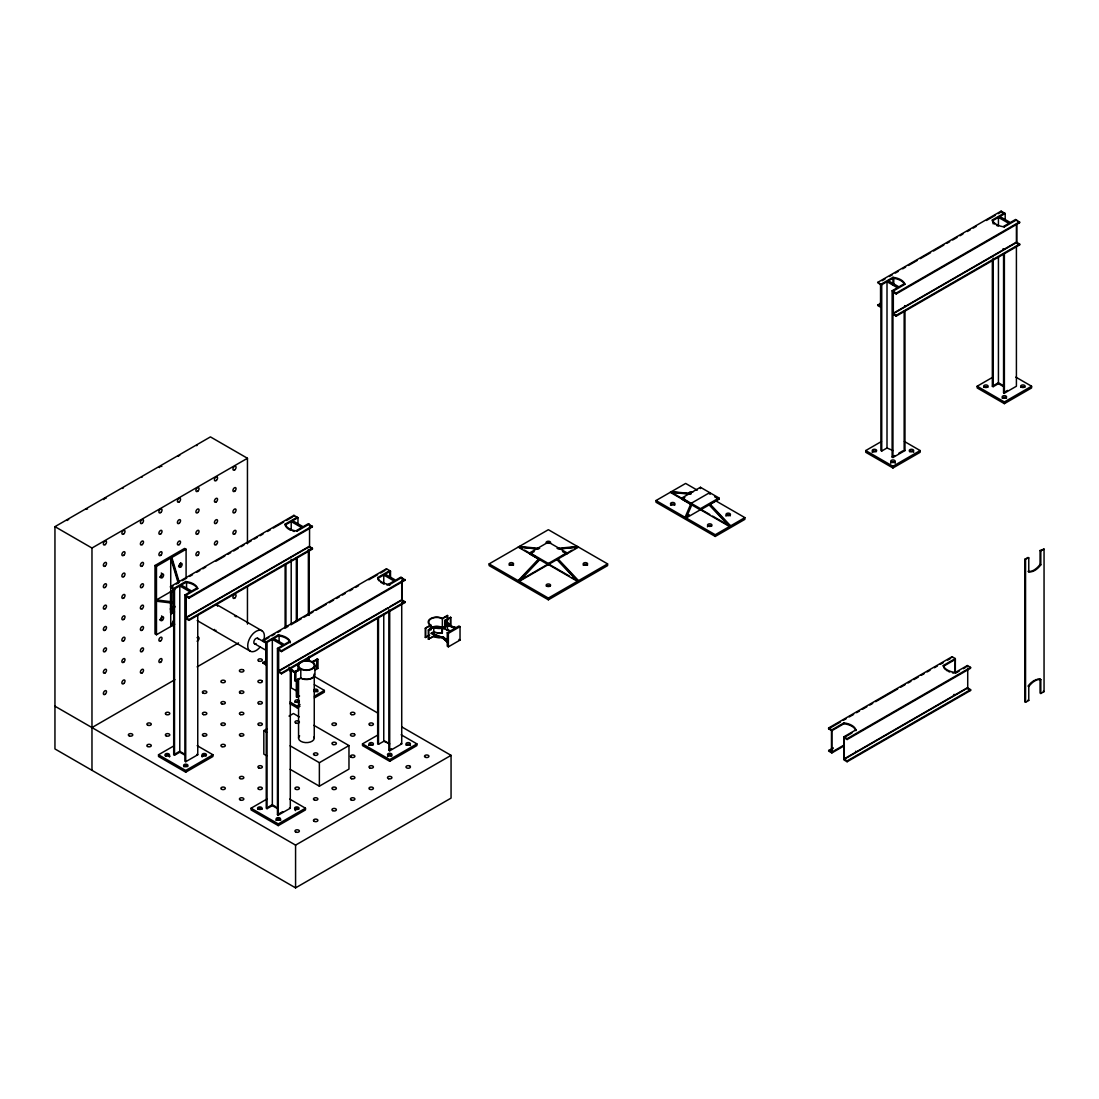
<?xml version="1.0" encoding="UTF-8"?>
<svg xmlns="http://www.w3.org/2000/svg" width="1099" height="1099" viewBox="0 0 1099 1099"><rect width="100%" height="100%" fill="white"/><g stroke="black" fill="none" stroke-linecap="round" stroke-linejoin="round"><path stroke-width="1.5" d="M298.392 665.431L298.667 664.236M690.639 504.276L685.089 517.313L689.361 514.84M691.752 504.922L686.202 517.959L701.011 509.4L709.72 514.442M174.274 618.778L170.73 626.526L170.73 603.035M171.279 626.21L174.123 620.015M171.842 625.894L173.972 621.237M298.461 668.11L298.159 668.535A8.531 4.932 0 0 0 298.159 671.091M298.461 668.535L298.255 664.03M446.771 630.428L447.54 629.356M447.54 629.782L447.32 625.276L455.948 627.694L447.54 624.974M538.551 559.089L518.192 580.67L521.105 578.994M539.114 559.405L518.755 581L547.81 564.213L577.428 581.316L557.069 559.734M539.664 559.734L519.305 581.316L578.541 547.123L559.872 548.882M300.37 661.941L298.159 664.153A8.531 4.932 0 0 0 299.01 667.89L300.37 668.906M402.014 727.043L451.057 755.356L451.057 798.108L295.576 887.868L54.95 748.941L54.95 526.655L210.431 436.894L247.454 458.269L247.454 543.758M54.95 526.655L91.973 548.03L247.454 458.269M174.686 624.246L156.47 634.755L155 633.903L155 565.504L184.618 548.415L186.088 549.266L186.088 577.786M155 565.504L156.47 566.356L186.088 549.266M173.697 589.339L170.455 586.619L293.914 515.335L297.966 517.67L297.966 524.525M170.455 587.47L173.395 585.767M176.335 584.077L179.274 582.374M182.214 580.684L186.624 578.129M189.564 576.439L192.504 574.736M196.913 572.194L199.853 570.491M202.793 568.801L205.719 567.098M216.008 561.163L224.828 556.067M227.768 554.377L230.708 552.673M233.647 550.984L238.057 548.428M240.997 546.739L243.937 545.035M246.877 543.346L251.286 540.79M254.226 539.101L257.166 537.397M260.106 535.708L263.046 534.004M267.455 531.463L270.395 529.759M273.335 528.069L283.624 522.135M286.564 520.431L292.444 517.038M170.455 586.619L174.507 588.954L179.783 585.904L190.182 591.908L184.907 594.957L184.907 761.25L185.717 761.717L185.717 595.424L197.751 588.487A15.139 8.737 0 0 0 185.717 581.536L173.697 588.487L173.697 754.766L174.507 755.233L179.783 752.197L184.975 755.192M309.176 525.006L309.176 524.154L297.156 531.092L296.332 530.625L301.607 527.575L291.208 521.572L285.932 524.621L285.122 524.154L297.156 517.203L296.785 517.849M186.542 588.858L186.542 582.003L181.266 585.053L191.666 591.056L196.941 588.006L197.751 588.487M297.966 517.67L292.691 520.72L303.09 526.723L308.366 523.673L312.418 526.874L188.959 598.158L185.717 596.29M174.507 611.951L171.65 613.599L170.537 612.954L170.537 591.578L174.892 589.078M171.279 591.372L156.47 599.917L170.537 601.634M170.537 591.578L171.65 592.224L174.507 590.575M171.65 602.911L173.944 601.593M184.907 594.957L188.959 597.293L312.418 526.023M173.697 611.566L170.455 608.846L174.865 606.291M170.455 609.698L174.865 607.156M312.418 548.25L309.176 546.382L185.717 617.652L188.959 619.534L312.418 548.25L312.418 549.102L188.959 620.386L185.717 618.517M91.973 727.565L174.892 679.69M197.106 666.873L238.565 642.929M880.917 285.136L877.675 282.416L1001.134 211.132L1005.187 213.467L1005.187 220.322M882.085 280.712L885.025 279.022M889.434 276.481L892.374 274.777M895.314 273.088L898.254 271.384M902.664 268.843L905.603 267.139M908.543 265.45L917.363 260.353M920.303 258.65L930.592 252.715M933.532 251.025L943.821 245.077M946.761 243.387L949.687 241.684M952.627 239.994L957.037 237.439M959.976 235.749L962.916 234.046M967.326 231.504L970.266 229.801M973.206 228.111L976.146 226.408M986.435 220.473L995.254 215.377M998.194 213.687L1001.134 211.983L1004.376 213.852L1004.376 213L992.342 219.951L992.342 220.803A15.139 8.737 0 0 0 994.609 224.004M266.246 642.778L263.004 640.044L386.463 568.76L390.516 571.109L390.516 577.964M263.004 640.896L268.884 637.502M271.824 635.813L274.764 634.109M277.704 632.42L280.643 630.716M285.053 628.175L287.993 626.471M290.933 624.782L301.208 618.833M304.148 617.143L312.968 612.047M315.908 610.357L326.197 604.409M329.137 602.719L333.547 600.164M336.486 598.474L339.426 596.771M342.366 595.081L345.306 593.378M349.716 590.836L352.655 589.133M355.595 587.443L358.535 585.74M368.824 579.805L377.644 574.708M380.584 573.019L384.993 570.463M877.675 282.416L881.728 284.751L887.003 281.701L897.402 287.704L892.127 290.754L892.127 457.047L892.951 457.514L904.972 450.563L904.972 310.77M893.762 284.655L893.762 277.8L888.487 280.849L898.886 286.853L904.161 283.803L904.972 284.284L892.951 291.221L892.951 457.514M1004.376 226.889A15.139 8.737 0 0 1 992.342 219.951L993.153 220.418L998.428 217.368L1008.841 223.372L1003.566 226.421L1004.376 226.889L1016.41 219.951L1019.652 222.671L1015.586 219.47L1010.311 222.52L999.911 216.517L1005.187 213.467M278.267 635.826A15.139 8.737 0 0 1 290.301 642.778L290.301 641.912A15.139 8.737 0 0 0 278.267 634.975L266.246 641.912L266.246 808.205L267.057 808.672L272.332 805.622L277.525 808.63M390.516 571.109L385.241 574.159L395.64 580.162L400.915 577.112L404.968 580.313L401.726 577.579L389.705 584.531L388.881 584.064L394.156 581.014L383.757 575.011L378.482 578.047L377.671 577.579L389.705 570.642L389.705 578.074M263.004 640.044L267.057 642.379L272.332 639.343L282.731 645.347L277.456 648.396L277.456 814.675L278.267 815.142L290.301 808.205L290.301 668.412M279.091 642.297L279.091 635.442L273.816 638.492L284.215 644.495L289.49 641.445L290.301 641.912L278.267 648.863L278.267 815.142M892.127 290.754L896.18 293.09L1019.652 221.819M880.917 307.363L877.675 305.495L880.615 302.939M892.951 292.087L896.18 293.955L1019.652 222.671M277.456 648.396L281.509 650.732L404.968 579.448M266.246 665.005L263.004 663.123L265.944 660.581M278.267 649.715L281.509 651.583L404.968 580.313M263.004 663.123L265.944 661.433M388.222 607.61L278.267 671.091L281.509 672.959L404.968 601.675L404.968 602.54L281.509 673.811L278.267 671.942M389.705 606.758L401.726 599.807L404.968 601.675M1019.652 244.047L1016.41 242.178L892.951 313.449L896.18 315.331L1019.652 244.047L1019.652 244.898L896.18 316.182L892.951 314.314M295.452 672.313L289.834 670.5L295.713 672.038M314.946 665.431L314.946 674.621A8.531 4.932 0 0 1 302.143 678.88L300.796 678.289L294.999 680.776L294.999 671.585L300.054 668.673M312.02 661.763L317.803 659.276L317.803 668.467L315.289 669.923M300.741 668.7L295.37 671.791L295.37 680.982L300.741 677.891M312.075 662.161L317.432 659.057L317.432 668.247M294.999 671.585L300.796 669.099L302.143 669.689A8.531 4.932 0 0 0 312.446 668.906A8.531 4.932 0 0 0 313.792 662.958L312.762 662.189L317.803 659.276M197.174 745.671L212.931 754.766L212.931 756.483L185.717 772.185L158.517 756.483L158.517 754.766L174.26 745.671M489.137 563.897L548.36 529.704L607.596 563.897L607.596 565.6L548.36 599.807L489.137 565.6L489.137 563.897L548.36 598.09L607.596 563.897M294.999 680.776L298.791 678.591M174.892 754.079L179.7 751.29L184.522 754.079M566.878 552.783L548.36 563.471L548.36 564.749L529.855 554.061L529.855 552.783L548.36 542.095L566.878 552.783L566.878 554.061L562.523 551.547M529.855 554.061L534.21 551.547M538.551 549.047L518.755 546.794L521.654 548.47M185.717 761.717L197.751 754.766L197.751 614.973M296.332 681.476L296.332 696.917L299.56 695.997M429.709 635.277L425.313 637.393L425.313 628.202L430.368 625.29L429.324 624.507A8.531 4.932 0 0 1 430.684 618.558A8.531 4.932 0 0 1 440.987 617.775L442.334 618.38L447.389 615.454L447.746 620.262M425.313 628.202L431.055 625.317A8.009 4.63 0 0 1 431.055 618.778A8.009 4.63 0 0 1 442.389 618.778L447.746 615.674M433.775 633.519L433.775 636.445L428.349 639.137L428.349 629.947L433.72 626.856A8.009 4.63 0 0 0 439.38 628.202L441.455 628.051A8.009 4.63 0 0 0 447.128 624.782L447.403 623.586A8.009 4.63 0 0 0 445.054 620.317L450.782 617.432L450.782 626.622M428.349 629.947L433.775 627.254L433.775 632.062L431.316 633.477L433.775 631.637L435.122 632.227A8.531 4.932 0 0 0 441.592 632.722L442.334 632.543M450.782 617.432L445.741 620.344L445.741 625.152M158.517 754.766L185.717 770.481L212.931 754.766M289.985 702.014L297.156 706.149L300.013 704.486M314.341 696.216L324.356 690.433L324.356 692.15L314.341 697.934M289.985 703.717L297.156 707.852L300.013 706.204M710.105 504.153L715.806 500.856L744.875 517.629L744.875 519.346L715.257 536.449L656.021 502.243L656.021 500.54L685.639 483.436L697.261 490.154M574.516 548.154L577.428 546.478L557.069 548.401M562.001 556.025L572.167 550.159M575.079 548.47L577.978 546.794L558.182 549.047M266.755 755.81L263.829 754.134L263.829 730.615L266.796 728.912M289.01 716.081L293.447 713.512L299.299 716.891M425.313 637.393L427.841 635.936M445.068 626.416L442.389 627.969A8.009 4.63 0 0 0 429.778 628.916M428.349 639.137L433.72 636.046A8.009 4.63 0 0 0 439.38 637.393L441.455 637.241A8.009 4.63 0 0 0 443.392 636.774M447.252 632.722L458.915 625.99L460.028 626.622L460.028 640.099L448.365 646.83L447.252 646.185L447.252 632.722L448.365 633.354L460.028 626.622M681.943 497.971L700.448 487.283L718.966 497.971L718.966 499.248L700.448 509.936L681.943 499.248L681.943 497.971L700.448 508.658L718.966 497.971M681.943 499.248L684.842 497.572M691.189 503.315L709.707 492.627M290.136 745.809L319.369 762.679L348.974 745.575L348.974 769.094L319.369 786.183L290.136 769.314M656.021 500.54L715.257 534.732L744.875 517.629M904.408 441.468L920.151 450.563L920.151 452.28L892.951 467.982L865.737 452.28L865.737 450.563L881.494 441.468M1015.833 377.136L1031.59 386.23L1031.59 387.947L1004.376 403.649L977.162 387.947L977.162 386.23L992.919 377.136M289.724 799.11L305.481 808.205L305.481 809.908L278.267 825.624L251.067 809.908L251.067 808.205L266.81 799.11M401.162 734.778L416.906 743.872L416.906 745.575L389.705 761.291L362.491 745.575L362.491 743.872L378.248 734.778M992.342 260.078L992.342 386.23L998.359 382.754L1004.376 386.23M904.972 284.284A15.139 8.737 0 0 0 892.951 277.333L880.917 284.284L880.917 450.563L881.728 451.03L887.003 447.994L892.951 450.563M992.342 386.23L993.153 386.697L998.428 383.661L1003.634 386.656M268.651 806.817L272.25 804.729L275.863 806.817M377.671 617.72L377.671 743.872L378.482 744.339L383.757 741.289L389.705 743.872L384.884 741.083M892.127 457.047L894.765 455.522M898.886 453.145L902.842 450.851M1003.566 253.855L1003.566 392.714L1007.522 390.42M1003.566 392.714L1004.376 393.181L1016.41 386.23L1016.41 246.437M277.456 814.675L282.731 811.625M388.881 609.766L388.881 750.342L391.519 748.817M388.881 750.342L389.705 750.809L401.726 743.872L401.726 602.376M865.737 450.563L892.951 466.278L920.151 450.563M977.162 386.23L1004.376 401.946L1031.59 386.23M251.067 808.205L278.267 823.907L305.481 808.205M362.491 743.872L389.705 759.574L416.906 743.872M54.95 706.204L295.576 845.117L451.057 755.356M1040.808 693.496L1040.808 679.608A15.139 8.737 -60 0 0 1028.774 686.559L1028.774 700.448L1025.546 702.316L1024.804 701.89L1024.804 559.322L1028.046 557.454L1028.774 557.88L1028.774 571.782L1028.046 571.356A15.139 8.737 -60 0 0 1040.066 564.405L1040.808 564.831L1040.808 550.942L1044.05 549.074L1044.05 691.628L1040.808 693.496L1040.066 693.071L1040.066 679.182A15.139 8.737 -60 0 0 1037.195 679.251M1040.066 564.405L1040.066 550.517L1044.05 549.074M1024.804 559.322L1028.774 557.88M855.571 729.86A15.139 8.737 0 0 0 843.895 723.76L831.861 730.711L828.619 728.843L828.619 727.978L952.077 656.707L955.319 658.576L955.319 673.316L959.331 671.008M828.619 728.843L840.378 722.057M843.318 720.353L846.257 718.65M849.197 716.96L853.607 714.419M856.547 712.715L859.487 711.026M862.427 709.322L866.836 706.781M869.776 705.077L872.716 703.387M875.656 701.684L897.704 688.949M900.644 687.26L905.054 684.718M907.994 683.015L910.934 681.325M913.86 679.622L918.269 677.08M921.209 675.377L924.149 673.687M927.089 671.984L930.029 670.294M934.438 667.739L937.378 666.049M940.318 664.346L943.258 662.656M947.668 660.101L950.608 658.411M828.619 727.978L831.861 729.86L843.895 722.908A15.139 8.737 0 0 1 855.929 729.86L855.929 730.711M954.949 672.368L955.319 659.427L943.285 666.379L943.285 665.527L955.319 658.576M970.596 689.623L847.123 760.893L843.895 759.024L967.354 687.754L970.596 689.623L970.596 690.474L847.123 761.758L843.895 759.89L843.895 736.797L855.929 729.86M851.917 733.019L843.895 737.649L847.123 739.531L970.596 668.247L970.596 667.395L967.354 665.527L955.319 672.464A15.139 8.737 0 0 1 943.285 665.527M963.342 668.687L966.021 667.148M843.895 736.797L847.123 738.665L970.596 667.395M843.895 745.987L831.861 752.939L828.619 751.07L833.028 747.663M830.088 750.219L833.028 748.515M843.895 745.136L831.861 752.087L828.619 750.219M302.143 661.158L304.203 660.664A8.531 4.932 0 0 1 310.674 661.158L312.446 661.941M443.653 637.035L441.592 637.53A8.531 4.932 0 0 1 435.122 637.035L433.349 636.252M304.327 660.966L306.401 660.801M690.048 493.424L671.393 491.665L674.291 493.341M691.189 493.904L670.83 491.981L681.009 497.861M688.949 494.069L670.28 492.311L690.625 504.056M539.664 548.401L519.305 546.478L522.217 548.154M536.861 548.882L518.192 547.123L538.537 558.869M156.47 601.208L170.537 602.911M289.834 670.5L295.59 672.121M447.32 625.276L455.577 627.914M450.59 630.799L441.798 628.285L441.798 633.093M431.316 633.051L447.252 639.233M431.316 633.477L447.252 639.659M391.258 755.343L388.593 755.15L387.549 756.593L388.565 755.164L391.848 755.92L391.271 755.356M433.349 627.062L435.122 627.845A8.531 4.932 0 0 0 441.592 628.34L445.425 627.062L447.623 624.85A8.531 4.932 0 0 0 446.771 621.114L445.425 620.097L445.425 627.763M433.775 632.062L435.122 632.653M1019.652 244.898L1016.41 243.03L1016.41 224.086M893.762 277.8L892.951 277.333L892.951 284.765M877.675 304.643L880.917 306.511M904.972 450.563L904.161 450.095L904.161 311.237M1040.066 550.517L1040.808 550.942M1040.066 679.182L1040.808 679.608M709.143 493.588L710.256 494.234M714.611 496.748L718.966 499.248M1043.308 691.202L1044.05 691.628M1028.774 686.559L1028.046 686.119A15.139 8.737 -60 0 1 1031.934 681.984M726.26 523.344L730.615 525.858L710.256 504.276M683.908 499.537L686.82 501.213M712.633 516.118L730.066 526.187L709.707 504.592M700.448 509.73L729.516 526.503L709.143 504.922M1028.046 700.022L1028.774 700.448M967.724 666.585L967.354 665.527M967.354 688.606L970.596 690.474M529.855 552.783L548.36 563.471M524.566 550.159L534.732 556.025M548.923 564.213L569.268 575.958M572.167 577.634L577.978 581L557.619 559.405M309.547 525.212L312.418 526.874M309.176 547.233L312.418 549.102M402.811 601.29L404.968 602.54M458.915 639.453L460.028 640.099M185.717 581.536L186.542 582.003M278.267 634.975L279.091 635.442M216.324 604.409L261.947 630.757M317.803 668.467L317.062 668.041L317.062 658.851M257.633 638.231L266.15 643.149M314.328 676.421L378.235 713.306M254.487 643.671L265.848 650.223M314.341 684.65L324.356 690.433M197.188 620.564L250.174 651.158M170.455 608.846L173.697 610.714M263.004 662.271L266.246 664.139M400.915 743.391L401.726 743.872M296.414 690.859L291.208 687.864L291.208 669.003M313.902 725.326L348.974 745.575M263.829 730.615L266.755 732.305M196.941 754.299L197.751 754.766M289.49 807.738L290.301 808.205M441.798 637.475L447.815 642.475M448.227 642.283L442.334 637.351L447.966 642.434M454.148 628.422L448.2 623.298L451.771 626.801M289.257 667.313L295.219 672.423M289.257 667.739L295.219 672.849M558.182 559.089L578.541 580.67M171.842 557.495L178.931 581.179M171.279 557.811L178.381 581.508M178.299 583.404L170.73 558.127L170.73 591.688M1025.546 559.748L1025.546 702.316M1016.781 224.306L1016.781 242.384L893.322 313.668L893.322 292.293M1004.376 253.388L1004.376 393.181M1004.376 401.946L1004.376 403.649M1001.134 211.132L1001.134 211.983M998.428 217.368L998.428 225.941M998.428 256.795L998.428 383.661M993.153 220.418L993.153 223.839M993.153 258.128L993.153 386.697M967.724 668.233L967.724 687.96L844.266 759.244L844.266 737.869M952.077 656.707L952.077 657.559M896.18 293.09L896.18 293.955M896.18 315.331L896.18 316.182M892.951 466.278L892.951 467.982M887.003 281.701L887.003 447.994M881.728 284.751L881.728 451.03M880.546 284.916L880.546 306.291M847.123 738.665L847.123 739.531M847.123 760.893L847.123 761.758M843.895 722.908L843.895 723.76M831.861 729.86L831.861 752.939M831.49 730.492L831.49 751.867M715.257 534.732L715.257 536.449M700.448 487.283L700.448 488.56M700.448 508.658L700.448 509.936M548.36 542.095L548.36 543.373M548.36 598.09L548.36 599.807M450.411 617.212L450.411 626.403M448.365 633.354L448.365 646.83M447.389 615.454L447.389 618.517M445.054 620.317L445.054 627.969M442.389 618.778L442.334 632.969L441.592 633.148A8.531 4.932 0 0 1 437.182 633.148M431.055 625.317L431.055 629.906M430.368 625.29L430.368 629.878M428.72 630.167L428.72 639.357M425.684 628.408L425.684 637.599M402.097 580.299L402.097 600.027L278.638 671.31L278.638 649.935M401.726 580.08L401.726 600.672M389.705 585.382L389.705 584.531A15.139 8.737 0 0 1 377.671 577.579M389.705 611.017L389.705 750.809M389.705 759.574L389.705 761.291M386.463 568.76L386.463 569.625M383.757 575.011L383.757 583.583M383.757 614.437L383.757 741.289M378.482 617.487L378.482 744.339M319.369 762.679L319.369 786.183M314.259 673.879L314.259 738.102M309.547 526.861L309.547 546.588L186.088 617.872L186.088 596.496M309.176 550.64L309.176 615.426M309.176 656.337L309.176 661.461M308.366 549.39L308.366 614.533M308.366 657.394L308.366 660.829M300.796 669.099L300.796 678.289M298.557 678.948L298.557 738.102M297.156 557.591L297.156 620.66M297.156 680.336L297.156 697.384M297.156 706.149L297.156 707.852M296.332 558.058L296.332 621.485M295.741 672.011L295.741 681.201M295.576 845.117L295.576 887.868M293.914 515.335L293.914 516.187M291.208 521.572L291.208 530.144M291.208 559.295L291.208 624.438M285.932 564.048L285.932 627.474M285.122 564.282L285.122 627.364M281.509 650.732L281.509 651.583M281.509 672.959L281.509 673.811M278.267 823.907L278.267 825.624M272.332 639.343L272.332 805.622M267.057 642.379L267.057 808.672M265.876 642.558L265.876 663.933M247.454 586.509L247.454 624.122M188.959 597.293L188.959 598.158M188.959 619.534L188.959 620.386M185.717 770.481L185.717 772.185M179.783 585.904L179.783 752.197M174.507 588.954L174.507 755.233M173.326 589.119L173.326 610.495M171.65 592.224L171.65 613.599M156.47 566.356L156.47 634.755M91.973 548.03L91.973 770.317M313.737 691.505A2.225 1.291 0 0 1 315.949 690.873A2.225 1.291 0 0 1 317.817 691.807M406.067 745.246A2.225 1.291 0 0 1 408.498 744.298A2.225 1.291 0 0 1 410.435 745.575M202.45 756.593A2.225 1.291 0 0 1 202.669 755.617L203.027 755.356A2.225 1.291 0 0 1 206.172 755.356M202.079 756.813A2.225 1.291 0 0 1 202.656 755.576L203.123 755.37A2.225 1.291 0 0 1 206.159 755.837M295.576 810.609A2.225 1.291 0 0 1 294.999 810.032M294.999 809.359A2.225 1.291 0 0 1 295.219 809.056L295.576 808.795A2.225 1.291 0 0 1 298.269 808.589M294.848 809.262A2.225 1.291 0 0 1 295.205 809.001L295.672 808.795A2.225 1.291 0 0 1 298.708 809.262M169.727 756.593A2.225 1.291 0 0 0 168.696 755.15A2.225 1.291 0 0 0 166.004 755.356L165.633 755.576A2.225 1.291 0 0 0 165.29 755.837A2.225 1.291 0 0 1 165.661 755.617L166.004 755.356A2.225 1.291 0 0 1 168.573 755.453A2.225 1.291 0 0 1 169.356 756.813M183.945 766.621A2.225 1.291 0 0 1 184.165 766.305A2.225 1.291 0 0 1 185.14 764.217A2.225 1.291 0 0 1 187.874 765.783A2.225 1.291 0 0 1 184.151 766.36L184.522 766.044A2.225 1.291 0 0 1 187.201 765.838M276.412 820.39A2.225 1.291 0 0 1 276.714 819.744A2.225 1.291 0 0 1 277.69 817.642A2.225 1.291 0 0 1 280.424 819.222A2.225 1.291 0 0 1 276.701 819.799L277.072 819.469A2.225 1.291 0 0 1 279.75 819.277M280.218 819.469A2.225 1.291 0 0 1 280.795 820.046M183.794 766.525A2.225 1.291 0 0 1 184.151 766.25L184.605 766.058A2.225 1.291 0 0 1 187.654 766.525M257.977 809.359A2.225 1.291 0 0 1 258.21 809.056L258.553 808.795A2.225 1.291 0 0 1 261.246 808.589M261.699 808.795A2.225 1.291 0 0 1 262.057 809.056M276.124 820.266A2.225 1.291 0 0 1 276.701 819.689L277.154 819.483A2.225 1.291 0 0 1 280.424 820.266M257.839 809.262A2.225 1.291 0 0 1 258.183 809.001L258.65 808.795A2.225 1.291 0 0 1 261.686 809.262M197.064 637.667A2.225 1.291 -60 0 1 199.043 638.285A2.225 1.291 -60 0 1 197.064 641.184M215.981 630.318A2.225 1.291 -60 0 1 214.415 629.411M235.859 616.127A2.225 1.291 -60 0 1 236.065 616.91M234.499 616.003A2.225 1.291 -60 0 1 235.612 615.893M217.094 605.206A2.225 1.291 -60 0 1 217.561 606.222M161.567 615.893A2.225 1.291 -60 0 1 161.704 618.201A2.225 1.291 -60 0 1 159.671 619.85M180.483 563.031A2.225 1.291 -60 0 1 178.56 566.37M161.237 573.046A2.225 1.291 -60 0 1 161.814 575.189A2.225 1.291 -60 0 1 159.671 577.099M196.694 445.713A2.225 1.291 -60 0 1 197.064 445.315M178.175 456.401A2.225 1.291 -60 0 1 178.56 456.003M179.371 455.536A2.225 1.291 -60 0 1 179.755 455.494M160.454 466.388A2.225 1.291 -60 0 1 161.814 466.512M159.341 467.57A2.225 1.291 -60 0 1 160.056 466.69M141.537 477.378A2.225 1.291 -60 0 1 142.348 476.897M122.648 488.464A2.225 1.291 -60 0 1 123.431 487.764M103.814 499.619A2.225 1.291 -60 0 1 106.04 498.342M86.01 509.428A2.225 1.291 -60 0 1 87.535 509.029M67.121 520.514A2.225 1.291 -60 0 1 68.688 519.607M313.998 736.921A7.858 4.533 0 0 1 305.385 742.594A7.858 4.533 0 0 1 299.601 735.835M302.486 661.502A7.858 4.533 0 0 1 314.232 665.032A7.858 4.533 0 0 1 303.722 669.689A7.858 4.533 0 0 1 300.851 662.216M430.684 627.749A8.531 4.932 0 0 1 440.987 626.966M314.41 674.621A8.009 4.63 0 0 1 314.149 675.816M313.339 676.929A8.009 4.63 0 0 1 302.404 678.619M256.053 643.519A3.146 1.813 -60 0 1 253.842 642.462A3.146 1.813 -60 0 1 255.669 638.656A3.146 1.813 -60 0 1 258.21 639.055M260.229 646.885A11.773 6.8 -60 0 1 247.852 647.366A11.773 6.8 -60 0 1 257.509 630.647A11.773 6.8 -60 0 1 263.279 641.596M509.194 565.271A2.225 1.291 0 0 1 511.351 564.323A2.225 1.291 0 0 1 513.494 565.271M546.437 586.33A2.225 1.291 0 0 1 550.297 586.33M583.239 565.271A2.225 1.291 0 0 1 585.382 564.323A2.225 1.291 0 0 1 587.539 565.271M546.794 543.318A2.225 1.291 0 0 1 549.94 543.318M546.794 543.428A2.225 1.291 0 0 1 546.794 541.615A2.225 1.291 0 0 1 549.94 541.615A2.225 1.291 0 0 1 549.94 543.428M689.623 493.959A2.225 1.291 0 0 1 689.623 492.146A2.225 1.291 0 0 1 692.768 492.146M707.481 526.819A2.225 1.291 0 0 1 709.13 525.583A2.225 1.291 0 0 1 711.63 526.187M725.986 516.132A2.225 1.291 0 0 1 727.923 514.868A2.225 1.291 0 0 1 730.368 515.802M689.265 494.124A2.225 1.291 0 0 1 690.625 493.52M670.541 505.114A2.225 1.291 0 0 1 672.684 504.166A2.225 1.291 0 0 1 674.841 505.114M180.579 563.086A2.225 1.291 -60 0 1 178.656 566.425M890.794 463.297A2.225 1.291 0 0 1 892.951 461.676A2.225 1.291 0 0 1 895.094 463.297M872.208 452.28A2.225 1.291 0 0 1 873.856 451.03A2.225 1.291 0 0 1 876.356 451.634M909.532 451.634A2.225 1.291 0 0 1 912.033 451.03A2.225 1.291 0 0 1 913.681 452.28M892.951 278.184A15.139 8.737 0 0 1 904.628 284.284M904.628 305.659A15.139 8.737 0 0 1 904.972 306.511M997.631 225.927A15.139 8.737 0 0 1 996.505 225.336M1020.957 387.301A2.225 1.291 0 0 1 1024.818 387.301M1004.376 249.116A15.139 8.737 0 0 1 1002.906 248.91M1002.219 398.291A2.225 1.291 0 0 1 1004.376 397.343A2.225 1.291 0 0 1 1006.519 398.291M983.935 387.301A2.225 1.291 0 0 1 987.795 387.301M955.319 694.692A15.139 8.737 0 0 1 953.863 694.486M855.571 751.235A15.139 8.737 0 0 1 855.929 752.087M1032.991 681.188A15.139 8.737 -60 0 1 1034.049 680.515M1035.121 679.965A15.139 8.737 -60 0 1 1036.165 679.539M1040.808 564.831A15.139 8.737 -60 0 1 1028.774 571.782M953.863 673.124A15.139 8.737 0 0 1 952.435 672.835M949.783 672.011A15.139 8.737 0 0 1 948.574 671.503M947.448 670.912A15.139 8.737 0 0 1 946.445 670.28M945.552 669.579A15.139 8.737 0 0 1 943.643 667.217M388.235 585.176A15.139 8.737 0 0 1 386.821 584.888M384.155 584.077A15.139 8.737 0 0 1 382.947 583.569M381.834 582.978A15.139 8.737 0 0 1 380.817 582.333M379.155 580.89A15.139 8.737 0 0 1 377.671 578.431M313.737 689.787A2.225 1.291 0 0 1 317.089 689.458A2.225 1.291 0 0 1 317.089 691.422A2.225 1.291 0 0 1 313.737 691.079M185.717 582.388A15.139 8.737 0 0 1 197.394 588.487M297.156 531.092A15.139 8.737 0 0 1 285.122 524.154M294.271 531.463A15.139 8.737 0 0 1 292.911 531.092M290.397 530.13A15.139 8.737 0 0 1 289.284 529.553M288.281 528.907A15.139 8.737 0 0 1 285.122 525.006M369.03 745.259L370.597 744.339L373.111 744.93L370.61 744.339L369.044 745.246M295.219 702.206L297.705 701.588L299.381 702.824L297.733 701.588L295.219 702.192M410.133 766.305L409.776 766.044A2.225 1.291 0 0 0 406.836 765.934A2.225 1.291 0 0 0 406.3 767.597L406.644 767.858A2.225 1.291 0 0 0 409.584 767.967A2.225 1.291 0 0 0 410.133 766.305M354.592 734.242L354.249 733.981A2.225 1.291 0 0 0 351.309 733.885A2.225 1.291 0 0 0 350.76 735.547L351.103 735.794A2.225 1.291 0 0 0 354.057 735.904A2.225 1.291 0 0 0 354.592 734.242M336.088 723.554L335.745 723.293A2.225 1.291 0 0 0 332.805 723.197A2.225 1.291 0 0 0 332.255 724.859L332.599 725.106A2.225 1.291 0 0 0 335.538 725.216A2.225 1.291 0 0 0 336.088 723.554M262.043 680.803L261.699 680.556A2.225 1.291 0 0 0 258.76 680.446A2.225 1.291 0 0 0 258.21 682.108L258.553 682.369A2.225 1.291 0 0 0 261.507 682.465A2.225 1.291 0 0 0 262.043 680.803M243.538 670.115L243.195 669.868A2.225 1.291 0 0 0 240.255 669.758A2.225 1.291 0 0 0 239.706 671.42L240.049 671.681A2.225 1.291 0 0 0 242.989 671.777A2.225 1.291 0 0 0 243.538 670.115M203.027 693.057A2.225 1.291 0 0 0 206.749 692.48A2.225 1.291 0 0 0 204.029 690.9A2.225 1.291 0 0 0 203.027 693.057M221.545 682.369A2.225 1.291 0 0 0 225.268 681.792A2.225 1.291 0 0 0 222.534 680.212A2.225 1.291 0 0 0 221.545 682.369M258.553 660.994A2.225 1.291 0 0 0 262.276 660.417A2.225 1.291 0 0 0 259.556 658.851A2.225 1.291 0 0 0 258.553 660.994M203.494 714.625A2.225 1.291 0 0 0 206.832 713.512A2.225 1.291 0 0 0 203.494 712.399A2.225 1.291 0 0 0 203.494 714.625M240.049 693.057A2.225 1.291 0 0 0 243.772 692.48A2.225 1.291 0 0 0 241.052 690.9A2.225 1.291 0 0 0 240.049 693.057M221.998 703.951A2.225 1.291 0 0 0 225.336 702.838A2.225 1.291 0 0 0 221.998 701.725A2.225 1.291 0 0 0 221.998 703.951M221.998 725.313A2.225 1.291 0 0 0 225.336 724.2A2.225 1.291 0 0 0 221.998 723.087A2.225 1.291 0 0 0 221.998 725.313M258.553 703.745A2.225 1.291 0 0 0 262.276 703.168A2.225 1.291 0 0 0 259.556 701.588A2.225 1.291 0 0 0 258.553 703.745M240.516 714.625A2.225 1.291 0 0 0 243.841 713.512A2.225 1.291 0 0 0 240.516 712.399A2.225 1.291 0 0 0 240.516 714.625M240.516 736A2.225 1.291 0 0 0 243.841 734.888A2.225 1.291 0 0 0 240.516 733.775A2.225 1.291 0 0 0 240.516 736M259.021 725.313A2.225 1.291 0 0 0 262.359 724.2A2.225 1.291 0 0 0 259.021 723.087A2.225 1.291 0 0 0 259.021 725.313M351.57 714.625A2.225 1.291 0 0 0 354.908 713.512A2.225 1.291 0 0 0 351.57 712.399A2.225 1.291 0 0 0 351.57 714.625M370.075 725.313A2.225 1.291 0 0 0 373.413 724.2A2.225 1.291 0 0 0 370.075 723.087A2.225 1.291 0 0 0 370.075 725.313M351.103 757.17A2.225 1.291 0 0 0 354.826 756.593A2.225 1.291 0 0 0 352.106 755.027A2.225 1.291 0 0 0 351.103 757.17M333.052 789.439A2.225 1.291 0 0 0 336.39 788.326A2.225 1.291 0 0 0 333.052 787.214A2.225 1.291 0 0 0 333.052 789.439M351.57 778.751A2.225 1.291 0 0 0 354.908 777.639A2.225 1.291 0 0 0 351.57 776.526A2.225 1.291 0 0 0 351.57 778.751M369.621 767.858A2.225 1.291 0 0 0 373.344 767.281A2.225 1.291 0 0 0 370.61 765.715A2.225 1.291 0 0 0 369.621 767.858M369.621 789.233A2.225 1.291 0 0 0 373.344 788.656A2.225 1.291 0 0 0 370.61 787.09A2.225 1.291 0 0 0 369.621 789.233M351.103 799.921A2.225 1.291 0 0 0 354.826 799.344A2.225 1.291 0 0 0 352.106 797.764A2.225 1.291 0 0 0 351.103 799.921M425.601 757.376A2.225 1.291 0 0 0 428.94 756.263A2.225 1.291 0 0 0 425.601 755.15A2.225 1.291 0 0 0 425.601 757.376M388.593 778.751A2.225 1.291 0 0 0 391.931 777.639A2.225 1.291 0 0 0 388.593 776.526A2.225 1.291 0 0 0 388.593 778.751M203.494 736A2.225 1.291 0 0 0 206.832 734.888A2.225 1.291 0 0 0 203.494 733.775A2.225 1.291 0 0 0 203.494 736M259.021 768.064A2.225 1.291 0 0 0 262.359 766.951A2.225 1.291 0 0 0 259.021 765.838A2.225 1.291 0 0 0 259.021 768.064M221.998 746.688A2.225 1.291 0 0 0 225.336 745.575A2.225 1.291 0 0 0 221.998 744.463A2.225 1.291 0 0 0 221.998 746.688M166.004 714.432A2.225 1.291 0 0 0 169.727 713.855A2.225 1.291 0 0 0 167.007 712.276A2.225 1.291 0 0 0 166.004 714.432M314.548 800.127A2.225 1.291 0 0 0 317.886 799.014A2.225 1.291 0 0 0 314.548 797.901A2.225 1.291 0 0 0 314.548 800.127M295.576 789.233A2.225 1.291 0 0 0 299.299 788.656A2.225 1.291 0 0 0 296.579 787.09A2.225 1.291 0 0 0 295.576 789.233M332.599 810.609A2.225 1.291 0 0 0 336.321 810.032A2.225 1.291 0 0 0 333.601 808.452A2.225 1.291 0 0 0 332.599 810.609M258.553 789.233A2.225 1.291 0 0 0 262.276 788.656A2.225 1.291 0 0 0 259.556 787.09A2.225 1.291 0 0 0 258.553 789.233M240.049 778.545A2.225 1.291 0 0 0 243.772 777.968A2.225 1.291 0 0 0 241.052 776.402A2.225 1.291 0 0 0 240.049 778.545M147.967 725.313A2.225 1.291 0 0 0 151.291 724.2A2.225 1.291 0 0 0 147.967 723.087A2.225 1.291 0 0 0 147.967 725.313M166.004 735.794A2.225 1.291 0 0 0 169.727 735.217A2.225 1.291 0 0 0 167.007 733.651A2.225 1.291 0 0 0 166.004 735.794M314.094 821.296A2.225 1.291 0 0 0 317.817 820.719A2.225 1.291 0 0 0 315.083 819.14A2.225 1.291 0 0 0 314.094 821.296M240.516 800.127A2.225 1.291 0 0 0 243.841 799.014A2.225 1.291 0 0 0 240.516 797.901A2.225 1.291 0 0 0 240.516 800.127M221.545 789.233A2.225 1.291 0 0 0 225.268 788.656A2.225 1.291 0 0 0 222.534 787.09A2.225 1.291 0 0 0 221.545 789.233M147.5 746.482A2.225 1.291 0 0 0 151.222 745.905A2.225 1.291 0 0 0 148.502 744.339A2.225 1.291 0 0 0 147.5 746.482M129.448 736A2.225 1.291 0 0 0 132.787 734.888A2.225 1.291 0 0 0 129.448 733.775A2.225 1.291 0 0 0 129.448 736M296.043 832.177A2.225 1.291 0 0 0 299.381 831.064A2.225 1.291 0 0 0 296.043 829.951A2.225 1.291 0 0 0 296.043 832.177M160.866 662.079A2.225 1.291 -60 0 0 161.567 658.644A2.225 1.291 -60 0 0 158.943 660.98A2.225 1.291 -60 0 0 160.866 662.079M142.348 672.767A2.225 1.291 -60 0 0 143.062 669.332A2.225 1.291 -60 0 0 140.425 671.654A2.225 1.291 -60 0 0 142.348 672.767M123.844 683.454A2.225 1.291 -60 0 0 124.544 680.006A2.225 1.291 -60 0 0 121.92 682.342A2.225 1.291 -60 0 0 123.844 683.454M105.339 694.142A2.225 1.291 -60 0 0 106.04 690.694A2.225 1.291 -60 0 0 103.402 693.029A2.225 1.291 -60 0 0 105.339 694.142M160.866 640.717A2.225 1.291 -60 0 0 161.567 637.269A2.225 1.291 -60 0 0 158.943 639.604A2.225 1.291 -60 0 0 160.866 640.717M142.348 651.405A2.225 1.291 -60 0 0 143.062 647.957A2.225 1.291 -60 0 0 140.425 650.292A2.225 1.291 -60 0 0 142.348 651.405M234.898 597.966A2.225 1.291 -60 0 0 235.612 594.518A2.225 1.291 -60 0 0 232.974 596.853A2.225 1.291 -60 0 0 234.898 597.966M105.339 672.767A2.225 1.291 -60 0 0 106.04 669.318A2.225 1.291 -60 0 0 103.402 671.654A2.225 1.291 -60 0 0 105.339 672.767M123.844 662.079A2.225 1.291 -60 0 0 124.544 658.644A2.225 1.291 -60 0 0 121.92 660.966A2.225 1.291 -60 0 0 123.844 662.079M142.348 630.029A2.225 1.291 -60 0 0 143.062 626.581A2.225 1.291 -60 0 0 140.425 628.916A2.225 1.291 -60 0 0 142.348 630.029M105.339 651.405A2.225 1.291 -60 0 0 106.04 647.957A2.225 1.291 -60 0 0 103.402 650.292A2.225 1.291 -60 0 0 105.339 651.405M123.844 640.717A2.225 1.291 -60 0 0 124.544 637.269A2.225 1.291 -60 0 0 121.92 639.604A2.225 1.291 -60 0 0 123.844 640.717M142.348 608.654A2.225 1.291 -60 0 0 143.062 605.206A2.225 1.291 -60 0 0 140.425 607.541A2.225 1.291 -60 0 0 142.348 608.654M123.844 619.341A2.225 1.291 -60 0 0 124.544 615.893A2.225 1.291 -60 0 0 121.92 618.229A2.225 1.291 -60 0 0 123.844 619.341M216.393 544.527A2.225 1.291 -60 0 0 217.094 541.079A2.225 1.291 -60 0 0 214.47 543.414A2.225 1.291 -60 0 0 216.393 544.527M105.339 630.029A2.225 1.291 -60 0 0 106.04 626.581A2.225 1.291 -60 0 0 103.402 628.916A2.225 1.291 -60 0 0 105.339 630.029M142.348 587.278A2.225 1.291 -60 0 0 143.062 583.83A2.225 1.291 -60 0 0 140.425 586.165A2.225 1.291 -60 0 0 142.348 587.278M197.889 555.215A2.225 1.291 -60 0 0 198.589 551.767A2.225 1.291 -60 0 0 195.952 554.102A2.225 1.291 -60 0 0 197.889 555.215M234.898 533.839A2.225 1.291 -60 0 0 235.612 530.405A2.225 1.291 -60 0 0 232.974 532.727A2.225 1.291 -60 0 0 234.898 533.839M216.393 523.165A2.225 1.291 -60 0 0 217.094 519.717A2.225 1.291 -60 0 0 214.47 522.052A2.225 1.291 -60 0 0 216.393 523.165M179.371 544.527A2.225 1.291 -60 0 0 180.085 541.079A2.225 1.291 -60 0 0 177.447 543.414A2.225 1.291 -60 0 0 179.371 544.527M105.339 608.654A2.225 1.291 -60 0 0 106.04 605.206A2.225 1.291 -60 0 0 103.402 607.541A2.225 1.291 -60 0 0 105.339 608.654M123.844 597.966A2.225 1.291 -60 0 0 124.544 594.518A2.225 1.291 -60 0 0 121.92 596.853A2.225 1.291 -60 0 0 123.844 597.966M234.898 512.477A2.225 1.291 -60 0 0 235.612 509.029A2.225 1.291 -60 0 0 232.974 511.365A2.225 1.291 -60 0 0 234.898 512.477M160.866 555.215A2.225 1.291 -60 0 0 161.567 551.767A2.225 1.291 -60 0 0 158.943 554.102A2.225 1.291 -60 0 0 160.866 555.215M197.889 533.839A2.225 1.291 -60 0 0 198.589 530.405A2.225 1.291 -60 0 0 195.952 532.727A2.225 1.291 -60 0 0 197.889 533.839M142.348 565.903A2.225 1.291 -60 0 0 143.062 562.454A2.225 1.291 -60 0 0 140.425 564.79A2.225 1.291 -60 0 0 142.348 565.903M105.339 587.278A2.225 1.291 -60 0 0 106.04 583.83A2.225 1.291 -60 0 0 103.402 586.165A2.225 1.291 -60 0 0 105.339 587.278M123.844 576.59A2.225 1.291 -60 0 0 124.544 573.142A2.225 1.291 -60 0 0 121.92 575.478A2.225 1.291 -60 0 0 123.844 576.59M216.393 501.79A2.225 1.291 -60 0 0 217.094 498.342A2.225 1.291 -60 0 0 214.47 500.677A2.225 1.291 -60 0 0 216.393 501.79M160.866 533.839A2.225 1.291 -60 0 0 161.567 530.405A2.225 1.291 -60 0 0 158.943 532.727A2.225 1.291 -60 0 0 160.866 533.839M179.371 523.165A2.225 1.291 -60 0 0 180.085 519.717A2.225 1.291 -60 0 0 177.447 522.052A2.225 1.291 -60 0 0 179.371 523.165M197.889 512.477A2.225 1.291 -60 0 0 198.589 509.029A2.225 1.291 -60 0 0 195.952 511.365A2.225 1.291 -60 0 0 197.889 512.477M234.898 491.102A2.225 1.291 -60 0 0 235.612 487.654A2.225 1.291 -60 0 0 232.974 489.989A2.225 1.291 -60 0 0 234.898 491.102M142.348 544.527A2.225 1.291 -60 0 0 143.062 541.079A2.225 1.291 -60 0 0 140.425 543.414A2.225 1.291 -60 0 0 142.348 544.527M105.339 565.903A2.225 1.291 -60 0 0 106.04 562.454A2.225 1.291 -60 0 0 103.402 564.79A2.225 1.291 -60 0 0 105.339 565.903M123.844 555.215A2.225 1.291 -60 0 0 124.544 551.767A2.225 1.291 -60 0 0 121.92 554.102A2.225 1.291 -60 0 0 123.844 555.215M216.393 480.414A2.225 1.291 -60 0 0 217.094 476.966A2.225 1.291 -60 0 0 214.47 479.301A2.225 1.291 -60 0 0 216.393 480.414M160.866 512.477A2.225 1.291 -60 0 0 161.567 509.029A2.225 1.291 -60 0 0 158.943 511.365A2.225 1.291 -60 0 0 160.866 512.477M179.371 501.79A2.225 1.291 -60 0 0 180.085 498.342A2.225 1.291 -60 0 0 177.447 500.677A2.225 1.291 -60 0 0 179.371 501.79M105.339 544.527A2.225 1.291 -60 0 0 106.04 541.079A2.225 1.291 -60 0 0 103.402 543.414A2.225 1.291 -60 0 0 105.339 544.527M234.898 469.726A2.225 1.291 -60 0 0 235.612 466.278A2.225 1.291 -60 0 0 232.974 468.614A2.225 1.291 -60 0 0 234.898 469.726M197.889 491.102A2.225 1.291 -60 0 0 198.589 487.654A2.225 1.291 -60 0 0 195.952 489.989A2.225 1.291 -60 0 0 197.889 491.102M142.348 523.151A2.225 1.291 -60 0 0 143.062 519.717A2.225 1.291 -60 0 0 140.425 522.052A2.225 1.291 -60 0 0 142.348 523.151M123.844 533.839A2.225 1.291 -60 0 0 124.544 530.405A2.225 1.291 -60 0 0 121.92 532.727A2.225 1.291 -60 0 0 123.844 533.839M314.548 755.233A2.225 1.291 0 0 0 317.886 754.12A2.225 1.291 0 0 0 314.548 753.021A2.225 1.291 0 0 0 314.548 755.233M333.052 744.559A2.225 1.291 0 0 0 336.39 743.446A2.225 1.291 0 0 0 333.052 742.333A2.225 1.291 0 0 0 333.052 744.559M296.043 723.183A2.225 1.291 0 0 0 299.381 722.07A2.225 1.291 0 0 0 296.043 720.958A2.225 1.291 0 0 0 296.043 723.183M583.816 564.804A2.225 1.291 0 0 0 587.539 564.227A2.225 1.291 0 0 0 584.805 562.661A2.225 1.291 0 0 0 583.816 564.804M546.794 586.179A2.225 1.291 0 0 0 550.517 585.602A2.225 1.291 0 0 0 547.783 584.022A2.225 1.291 0 0 0 546.794 586.179M510.238 565.01A2.225 1.291 0 0 0 513.576 563.897A2.225 1.291 0 0 0 510.238 562.784A2.225 1.291 0 0 0 510.238 565.01M671.118 504.647A2.225 1.291 0 0 0 674.841 504.07A2.225 1.291 0 0 0 672.107 502.504A2.225 1.291 0 0 0 671.118 504.647M726.645 515.335A2.225 1.291 0 0 0 730.368 514.758A2.225 1.291 0 0 0 727.634 513.192A2.225 1.291 0 0 0 726.645 515.335M708.594 526.229A2.225 1.291 0 0 0 711.932 525.116A2.225 1.291 0 0 0 708.594 524.003A2.225 1.291 0 0 0 708.594 526.229M162.432 620.248A2.225 1.291 -60 0 0 163.147 616.8A2.225 1.291 -60 0 0 160.509 619.135A2.225 1.291 -60 0 0 162.432 620.248M180.95 566.809A2.225 1.291 -60 0 0 181.651 563.361A2.225 1.291 -60 0 0 179.013 565.697A2.225 1.291 -60 0 0 180.95 566.809M162.432 577.497A2.225 1.291 -60 0 0 163.147 574.049A2.225 1.291 -60 0 0 160.509 576.384A2.225 1.291 -60 0 0 162.432 577.497M909.876 451.469A2.225 1.291 0 0 0 913.599 450.892A2.225 1.291 0 0 0 910.879 449.326A2.225 1.291 0 0 0 909.876 451.469M891.839 462.363A2.225 1.291 0 0 0 895.177 461.25A2.225 1.291 0 0 0 891.839 460.138A2.225 1.291 0 0 0 891.839 462.363M873.32 451.675A2.225 1.291 0 0 0 876.659 450.563A2.225 1.291 0 0 0 873.32 449.45A2.225 1.291 0 0 0 873.32 451.675M1021.768 387.343A2.225 1.291 0 0 0 1025.106 386.23A2.225 1.291 0 0 0 1021.768 385.117A2.225 1.291 0 0 0 1021.768 387.343M1002.796 397.824A2.225 1.291 0 0 0 1006.519 397.247A2.225 1.291 0 0 0 1003.799 395.681A2.225 1.291 0 0 0 1002.796 397.824M984.292 387.136A2.225 1.291 0 0 0 988.015 386.56A2.225 1.291 0 0 0 985.295 384.993A2.225 1.291 0 0 0 984.292 387.136M407.097 744.985A2.225 1.291 0 0 0 410.435 743.872A2.225 1.291 0 0 0 407.097 742.759A2.225 1.291 0 0 0 407.097 744.985M388.593 755.672A2.225 1.291 0 0 0 391.931 754.56A2.225 1.291 0 0 0 388.593 753.447A2.225 1.291 0 0 0 388.593 755.672M369.621 744.779A2.225 1.291 0 0 0 373.344 744.202A2.225 1.291 0 0 0 370.61 742.622A2.225 1.291 0 0 0 369.621 744.779M258.65 809.317A2.225 1.291 0 0 0 261.988 808.205A2.225 1.291 0 0 0 258.65 807.092A2.225 1.291 0 0 0 258.65 809.317M295.672 809.317A2.225 1.291 0 0 0 299.01 808.205A2.225 1.291 0 0 0 295.672 807.092A2.225 1.291 0 0 0 295.672 809.317M203.123 755.878A2.225 1.291 0 0 0 206.461 754.766A2.225 1.291 0 0 0 203.123 753.653A2.225 1.291 0 0 0 203.123 755.878M166.1 755.878A2.225 1.291 0 0 0 169.438 754.766A2.225 1.291 0 0 0 166.1 753.653A2.225 1.291 0 0 0 166.1 755.878M295.576 702.027A2.225 1.291 0 0 0 299.299 701.45A2.225 1.291 0 0 0 296.579 699.884A2.225 1.291 0 0 0 295.576 702.027"/></g></svg>
